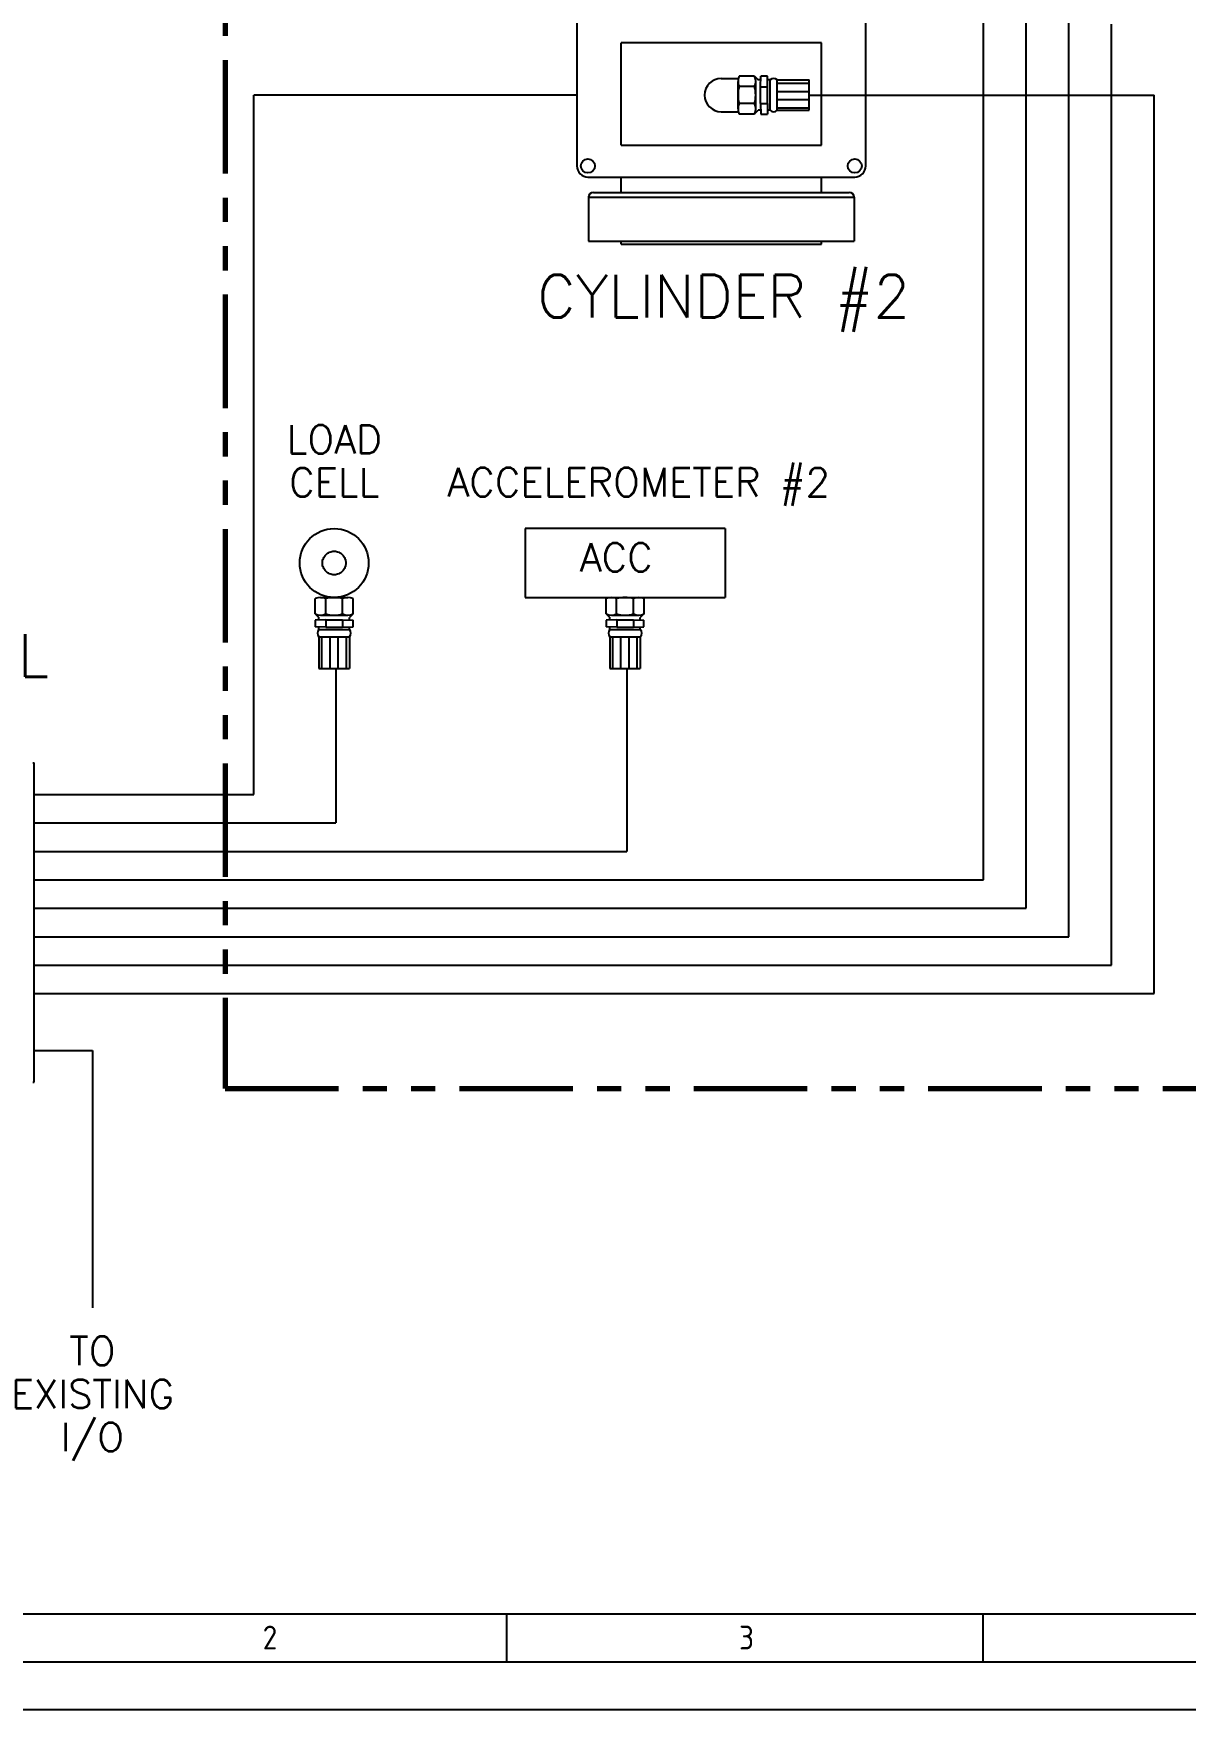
# Model space of a CAD drawing. Extents: x 0 to 34, y 0 to 22.
# Drawn here: x 2.79 to 7.55, y 0 to 6.93 of the extents above; entities that cross this region are included whole.
import ezdxf
from ezdxf.enums import TextEntityAlignment as Align

# ---------------------------------------------------------------- set-up
doc = ezdxf.new("R2010")
doc.units = 0
doc.header["$LTSCALE"] = 0.375
doc.header["$MEASUREMENT"] = 0
doc.linetypes.add('HIDDEN', pattern=[0.375, 0.25, -0.125])
doc.linetypes.add('PHANTOM', pattern=[2.5, 1.25, -0.25, 0.25, -0.25, 0.25, -0.25])
doc.layers.get('0').update_dxf_attribs({"color": 4})
for name, color, linetype in [('1', 4, 'Continuous'), ('_GEOM_251_PHAN_67108_0_LEFT_', 251, 'PHANTOM'), ('DEFAULT_2', 8, 'HIDDEN'), ('SMSTitle', 7, 'Continuous'), ('TEXT', 7, 'Continuous')]:
    doc.layers.add(name, color=color, linetype=linetype)
doc.styles.add('ROMANS', font='ROMANS.shx')
doc.styles.get("Standard").update_dxf_attribs({"font": 'isocp.shx'})

# ---------------------------------------------------------------- blocks, each defined once
blk = doc.blocks.new('V-4055-D')
at = {"layer": 'SMSTitle', "color": 7}
for p, q in [((26.5197, 0.3937), (0.3937, 0.3937)), ((4.7441, 0.3957), (4.7441, 0.1988)), ((6.7126, 0.3957), (6.7126, 0.1988)), ((0, 0), (34, 0))]:
    blk.add_line(p, q, dxfattribs=at)
at = {"layer": 'SMSTitle', "color": 4}
blk.add_line((0.1969, 0.1969), (33.8031, 0.1969), dxfattribs=at)
at = {"layer": 'SMSTitle', "color": 7}
for s, p in [('2', (3.7364, 0.248)), ('3', (5.7049, 0.248))]:
    blk.add_text(s, height=0.0984, dxfattribs=at).set_placement(p)
at = {"layer": 'SMSTitle', "color": 7, "linetype": 'Continuous', "flags": 2}
blk.add_attdef('SMSTITLE-INSERT', (33.6063, 0.1969), '', height=0.1378, dxfattribs=at)
blk = doc.blocks.new('A$C30462145')
at = {"layer": '1', "color": 2, "lineweight": -3}
for p, q in [((0.1372, 0.6939), (0.0737, 0.6939)), ((0.1617, 0.6502), (0.1628, 0.6937)), ((0.1904, 0.6937), (0.1628, 0.6937)), ((0.1914, 0.6502), (0.1904, 0.6937)), ((0.0689, 0.5589), (0.0689, 0.6721)), ((0.1372, 0.6503), (0.0737, 0.6503)), ((0.138, 0.692), (0.1517, 0.6783)), ((0.142, 0.5589), (0.142, 0.6721)), ((0.1623, 0.6783), (0.1517, 0.6783)), ((0.1617, 0.5808), (0.1617, 0.6502)), ((0.1617, 0.6502), (0.1914, 0.6502)), ((0.2014, 0.6783), (0.1908, 0.6783)), ((0.1914, 0.5808), (0.1914, 0.6502)), ((0.2014, 0.5527), (0.2014, 0.6783)), ((0.2312, 0.5527), (0.2312, 0.6783)), ((0.2312, 0.6783), (0.3627, 0.6783)), ((0.2312, 0.6646), (0.3627, 0.6646)), ((0.2312, 0.6309), (0.3627, 0.6309)), ((0.3627, 0.5527), (0.3627, 0.6783)), ((0.1372, 0.5806), (0.0737, 0.5806)), ((0.1617, 0.5808), (0.1628, 0.5373)), ((0.1617, 0.5808), (0.1914, 0.5808)), ((0.1914, 0.5808), (0.1904, 0.5373)), ((0.2312, 0.5972), (0.3627, 0.5972)), ((0.2312, 0.5635), (0.3627, 0.5635)), ((0.1372, 0.5371), (0.0737, 0.5371)), ((0.138, 0.5389), (0.1517, 0.5527)), ((0.1623, 0.5527), (0.1517, 0.5527)), ((0.1628, 0.5373), (0.1904, 0.5373)), ((0.2014, 0.5527), (0.1908, 0.5527)), ((0.2312, 0.5527), (0.3627, 0.5527))]:
    blk.add_line(p, q, dxfattribs=at)
for centre, radius, start, end in [((0.1207, 0.6721), 0.0518, 155.11709, 204.88291), ((0.0902, 0.6721), 0.0518, 335.11709, 24.88291), ((0.1977, 0.6155), 0.1288, 164.29807, 195.70193), ((0.0132, 0.6155), 0.1288, 344.29807, 15.70193), ((0.2163, 0.6627), 0.0216, 46.43894, 133.56106), ((0.1207, 0.5589), 0.0518, 155.11709, 204.88291), ((0.0902, 0.5589), 0.0518, 335.11709, 24.88291), ((0.2163, 0.5683), 0.0216, 226.43894, 313.56106)]:
    blk.add_arc(centre, radius, start, end, dxfattribs=at)
at = {"layer": '_GEOM_251_PHAN_67108_0_LEFT_', "linetype": 'Continuous', "lineweight": -3, "ltscale": 0.1738}
for p, q in [((-0.4134, 0.4088), (-0.4134, 0.8314)), ((0.4134, 0.4088), (0.4134, 0.8314))]:
    blk.add_line(p, q, dxfattribs=at)
at = {"layer": '_GEOM_251_PHAN_67108_0_LEFT_', "linetype": 'Continuous', "lineweight": -3, "ltscale": 0.34}
for p, q in [((0.4134, 0.8314), (-0.4134, 0.8314)), ((-0.4134, 0.4088), (0.4134, 0.4088))]:
    blk.add_line(p, q, dxfattribs=at)
at = {"layer": '_GEOM_251_PHAN_67108_0_LEFT_', "linetype": 'Continuous', "lineweight": -3, "ltscale": 0.0009}
for p, q in [((-0.2756, 0.4088), (-0.2756, 0.4065)), ((0.2756, 0.4088), (0.2756, 0.4065))]:
    blk.add_line(p, q, dxfattribs=at)
at = {"layer": '_GEOM_251_PHAN_67108_0_LEFT_', "linetype": 'Continuous', "lineweight": -3, "ltscale": 0.5289}
blk.add_line((-0.5287, 0.2134), (0.5287, 0.2134), dxfattribs=at)
at = {"layer": '_GEOM_251_PHAN_67108_0_LEFT_', "linetype": 'Continuous', "lineweight": -3, "ltscale": 0.0734}
for p, q in [((-0.4134, 0.2134), (-0.4134, 0.2768)), ((0.4134, 0.2134), (0.4134, 0.2768)), ((-0.4134, 0), (-0.4134, 0.0122)), ((0.4134, 0), (0.4134, 0.0122))]:
    blk.add_line(p, q, dxfattribs=at)
at = {"layer": '_GEOM_251_PHAN_67108_0_LEFT_', "linetype": 'Continuous', "lineweight": -3, "ltscale": 0.085}
for p, q in [((-0.5487, 0.1934), (-0.5487, 0.0122)), ((0.5487, 0.1934), (0.5487, 0.0122))]:
    blk.add_line(p, q, dxfattribs=at)
at = {"layer": '_GEOM_251_PHAN_67108_0_LEFT_', "linetype": 'Continuous', "lineweight": -3, "ltscale": 0.5667}
for p, q in [((-0.5487, 0.1934), (0.5487, 0.1934)), ((-0.4134, 0), (0.4134, 0))]:
    blk.add_line(p, q, dxfattribs=at)
at = {"layer": '_GEOM_251_PHAN_67108_0_LEFT_', "linetype": 'Continuous', "lineweight": -3}
blk.add_line((-0.5487, 0.0122), (0.5487, 0.0122), dxfattribs=at)
at = {"layer": '_GEOM_251_PHAN_67108_0_LEFT_', "linetype": 'Continuous'}
blk.add_lwpolyline([(-0.5513, 0.2768), (0.5513, 0.2768, 0.414214), (0.5971, 0.3226), (0.5971, 0.9737, 0.414214), (0.5513, 1.0195), (-0.5513, 1.0195, 0.414214), (-0.5971, 0.9737), (-0.5971, 0.3226, 0.414214)], format="xyb", close=True, dxfattribs=at)
at = {"layer": '_GEOM_251_PHAN_67108_0_LEFT_', "linetype": 'Continuous', "lineweight": -3, "ltscale": 0.1187}
for centre in [(-0.5513, 0.3226), (0.5513, 0.3226)]:
    blk.add_circle(centre, 0.0288, dxfattribs=at)
at = {"layer": '_GEOM_251_PHAN_67108_0_LEFT_', "linetype": 'Continuous', "lineweight": -3, "ltscale": 0.178}
blk.add_arc((0, 0.6155), 0.0689, 90, 270, dxfattribs=at)
blk.add_arc((0, 0.6155), 0.0689, 90, 270, dxfattribs=at)
at = {"layer": '_GEOM_251_PHAN_67108_0_LEFT_', "linetype": 'Continuous', "lineweight": -3, "ltscale": 0.085}
blk.add_arc((-0.5287, 0.1934), 0.02, 90, 180, dxfattribs=at)
at = {"layer": '_GEOM_251_PHAN_67108_0_LEFT_', "linetype": 'Continuous', "lineweight": -3, "ltscale": 0.5289}
blk.add_arc((0.5287, 0.1934), 0.02, 0, 90, dxfattribs=at)
at = {"layer": 'TEXT'}
for p, q in [((0, 0.6844), (0.0689, 0.6844)), ((0, 0.5466), (0.0689, 0.5466))]:
    blk.add_line(p, q, dxfattribs=at)

msp = doc.modelspace()

# ---------------------------------------------------------------- linework, layer by layer
at = {"color": 7, "linetype": 'Continuous', "lineweight": -3}
msp.add_line((2.792, 2.5925), (2.792, 3.9116), dxfattribs=at)
at = {"layer": '1', "color": 2, "lineweight": -3}
for p, q in [((3.9534, 4.5268), (3.9534, 4.5903)), ((3.9752, 4.5951), (4.0885, 4.5951)), ((3.997, 4.5268), (3.997, 4.5903)), ((4.0667, 4.5268), (4.0667, 4.5903)), ((4.1102, 4.5268), (4.1102, 4.5903)), ((5.1556, 4.5268), (5.1556, 4.5903)), ((5.1774, 4.5951), (5.2906, 4.5951)), ((5.1992, 4.5268), (5.1992, 4.5903)), ((5.2689, 4.5268), (5.2689, 4.5903)), ((5.3124, 4.5268), (5.3124, 4.5903)), ((3.9971, 4.5023), (3.9537, 4.5012)), ((3.9553, 4.526), (3.969, 4.5123)), ((3.969, 4.5017), (3.969, 4.5123)), ((3.9752, 4.522), (4.0885, 4.522)), ((3.9971, 4.5023), (4.0666, 4.5023)), ((3.9971, 4.5023), (3.9971, 4.4726)), ((4.0666, 4.5023), (4.11, 4.5012)), ((4.0666, 4.5023), (4.0666, 4.4726)), ((4.1083, 4.526), (4.0947, 4.5123)), ((4.0947, 4.5017), (4.0947, 4.5123)), ((5.1993, 4.5023), (5.1558, 4.5012)), ((5.1574, 4.526), (5.1712, 4.5123)), ((5.1712, 4.5017), (5.1712, 4.5123)), ((5.1774, 4.522), (5.2906, 4.522)), ((5.1993, 4.5023), (5.2687, 4.5023)), ((5.1993, 4.5023), (5.1993, 4.4726)), ((5.2687, 4.5023), (5.3122, 4.5012)), ((5.2687, 4.5023), (5.2687, 4.4726)), ((5.3105, 4.526), (5.2968, 4.5123)), ((5.2968, 4.5017), (5.2968, 4.5123)), ((3.9537, 4.5012), (3.9537, 4.4737)), ((3.9971, 4.4726), (3.9537, 4.4737)), ((3.969, 4.4626), (3.969, 4.4732)), ((3.969, 4.4626), (4.0947, 4.4626)), ((3.969, 4.4328), (4.0947, 4.4328)), ((3.969, 4.4328), (3.969, 4.3013)), ((3.9798, 4.4328), (3.9798, 4.3013)), ((3.9971, 4.4726), (4.0666, 4.4726)), ((4.0135, 4.4328), (4.0135, 4.3013)), ((4.0472, 4.4328), (4.0472, 4.3013)), ((4.0666, 4.4726), (4.11, 4.4737)), ((4.0809, 4.4328), (4.0809, 4.3013)), ((4.0947, 4.4626), (4.0947, 4.4732)), ((4.0947, 4.4328), (4.0947, 4.3013)), ((4.11, 4.4737), (4.11, 4.5012)), ((5.1558, 4.5012), (5.1558, 4.4737)), ((5.1993, 4.4726), (5.1558, 4.4737)), ((5.1712, 4.4626), (5.1712, 4.4732)), ((5.1712, 4.4626), (5.2968, 4.4626)), ((5.1712, 4.4328), (5.2968, 4.4328)), ((5.1712, 4.4328), (5.1712, 4.3013)), ((5.182, 4.4328), (5.182, 4.3013)), ((5.1993, 4.4726), (5.2687, 4.4726)), ((5.2157, 4.4328), (5.2157, 4.3013)), ((5.2494, 4.4328), (5.2494, 4.3013)), ((5.2687, 4.4726), (5.3122, 4.4737)), ((5.2831, 4.4328), (5.2831, 4.3013)), ((5.2968, 4.4626), (5.2968, 4.4732)), ((5.2968, 4.4328), (5.2968, 4.3013)), ((5.3122, 4.4737), (5.3122, 4.5012)), ((3.969, 4.3013), (4.0947, 4.3013)), ((5.1712, 4.3013), (5.2968, 4.3013))]:
    msp.add_line(p, q, dxfattribs=at)
for centre, radius, start, end in [((3.9752, 4.5433), 0.0518, 65.11709, 114.88291), ((4.0318, 4.4664), 0.1288, 74.29807, 105.70193), ((4.0885, 4.5433), 0.0518, 65.11709, 114.88291), ((5.1774, 4.5433), 0.0518, 65.11709, 114.88291), ((5.234, 4.4664), 0.1288, 74.29807, 105.70193), ((5.2906, 4.5433), 0.0518, 65.11709, 114.88291), ((3.9752, 4.5738), 0.0518, 245.11709, 294.88291), ((4.0318, 4.6508), 0.1288, 254.29807, 285.70193), ((4.0885, 4.5738), 0.0518, 245.11709, 294.88291), ((5.1774, 4.5738), 0.0518, 245.11709, 294.88291), ((5.234, 4.6508), 0.1288, 254.29807, 285.70193), ((5.2906, 4.5738), 0.0518, 245.11709, 294.88291), ((3.9846, 4.4477), 0.0216, 136.43894, 223.56106), ((4.079, 4.4477), 0.0216, 316.43894, 43.56106), ((5.1868, 4.4477), 0.0216, 136.43894, 223.56106), ((5.2812, 4.4477), 0.0216, 316.43894, 43.56106)]:
    msp.add_arc(centre, radius, start, end, dxfattribs=at)
at = {"layer": '_GEOM_251_PHAN_67108_0_LEFT_', "linetype": 'Continuous', "lineweight": -3, "ltscale": 0.1059}
msp.add_line((4.8206, 4.8799), (4.8206, 4.5951), dxfattribs=at)
at = {"layer": '_GEOM_251_PHAN_67108_0_LEFT_', "linetype": 'Continuous', "lineweight": -3, "ltscale": 0.3088}
msp.add_line((5.6474, 4.8799), (4.8206, 4.8799), dxfattribs=at)
at = {"layer": '_GEOM_251_PHAN_67108_0_LEFT_', "linetype": 'Continuous', "lineweight": -3, "ltscale": 0.1171}
msp.add_line((5.6474, 4.8799), (5.6474, 4.5951), dxfattribs=at)
at = {"layer": '_GEOM_251_PHAN_67108_0_LEFT_', "linetype": 'Continuous', "lineweight": -3, "ltscale": 0.9256}
msp.add_line((4.8206, 4.5951), (5.6474, 4.5951), dxfattribs=at)
msp.add_circle((4.0318, 4.7375), 0.1424, dxfattribs=at)
at = {"layer": '_GEOM_251_PHAN_67108_0_LEFT_'}
msp.add_circle((4.0318, 4.7375), 0.0485, dxfattribs=at)
at = {"layer": 'DEFAULT_2', "color": 8, "linetype": 'HIDDEN', "lineweight": -3}
for p, q in [((2.7868, 3.9116), (2.792, 3.9116)), ((2.7868, 2.5925), (2.792, 2.5925))]:
    msp.add_line(p, q, dxfattribs=at)
at = {"layer": 'TEXT', "color": 6, "linetype": 'PHANTOM', "lineweight": 70}
for p, q in [((3.5809, 19.4092), (3.5809, 2.5654)), ((3.5809, 2.5654), (11.7292, 2.5654))]:
    msp.add_line(p, q, dxfattribs=at)
at = {"layer": 'TEXT'}
for p, q in [((6.7153, 3.4283), (6.7153, 10.0332)), ((6.8915, 3.3108), (6.8915, 8.8757)), ((7.0677, 3.1933), (7.0677, 7.7045)), ((7.2439, 3.0758), (7.2439, 6.9639)), ((3.7002, 3.7807), (3.7002, 6.671)), ((7.4201, 2.9584), (7.4201, 6.671)), ((4.0318, 4.5951), (4.0318, 4.5951)), ((5.234, 4.5951), (5.234, 4.5951)), ((4.0394, 4.3013), (4.0394, 3.6632)), ((5.2416, 4.3013), (5.2416, 3.5457)), ((2.792, 3.7807), (3.7002, 3.7807)), ((2.792, 3.6632), (4.0394, 3.6632)), ((2.792, 3.5457), (5.2416, 3.5457)), ((2.792, 3.4283), (6.7153, 3.4283)), ((2.792, 3.3108), (6.8915, 3.3108)), ((2.792, 3.1933), (7.0677, 3.1933)), ((2.792, 3.0758), (7.2439, 3.0758)), ((2.792, 2.9584), (7.4201, 2.9584)), ((2.792, 2.7234), (3.0332, 2.7234)), ((3.0332, 2.7234), (3.0332, 1.66))]:
    msp.add_line(p, q, dxfattribs=at)
at = {"layer": 'TEXT', "lineweight": -3}
for p, q in [((5.0347, 6.671), (3.7002, 6.671)), ((5.9945, 6.671), (7.4201, 6.671)), ((5.9945, 6.671), (7.4201, 6.671))]:
    msp.add_line(p, q, dxfattribs=at)

# ---------------------------------------------------------------- block references
for name, p in [('V-4055-D', (0, 0)), ('A$C30462145', (5.6318, 6.0555))]:
    msp.add_blockref(name, p)

# ---------------------------------------------------------------- texts
at = {"layer": 'TEXT', "style": 'ROMANS'}
for s, height, p in [('CYLINDER #2', 0.176212, (5.6413, 5.7515, 0.3283)), ('LOAD', 0.11747, (4.0318, 5.1899)), ('CELL', 0.11747, (4.0318, 5.0117)), ('TO', 0.11747, (3.0329, 1.4233)), ('EXISTING', 0.11747, (3.0329, 1.2451)), ('I/O', 0.11747, (3.0329, 1.0669))]:
    msp.add_text(s, height=height, dxfattribs=at).set_placement(p, align=Align.CENTER)
for s, height, p in [('ACCELEROMETER #2', 0.117475, (4.4995, 5.0129)), ('ACC', 0.11747, (5.0467, 4.7022))]:
    msp.add_text(s, height=height, dxfattribs=at).set_placement(p)
msp.add_text('TERMINAL', height=0.17621, dxfattribs=at).set_placement((2.3054, 4.3555), align=Align.MIDDLE)

doc.saveas('drawing.dxf')
